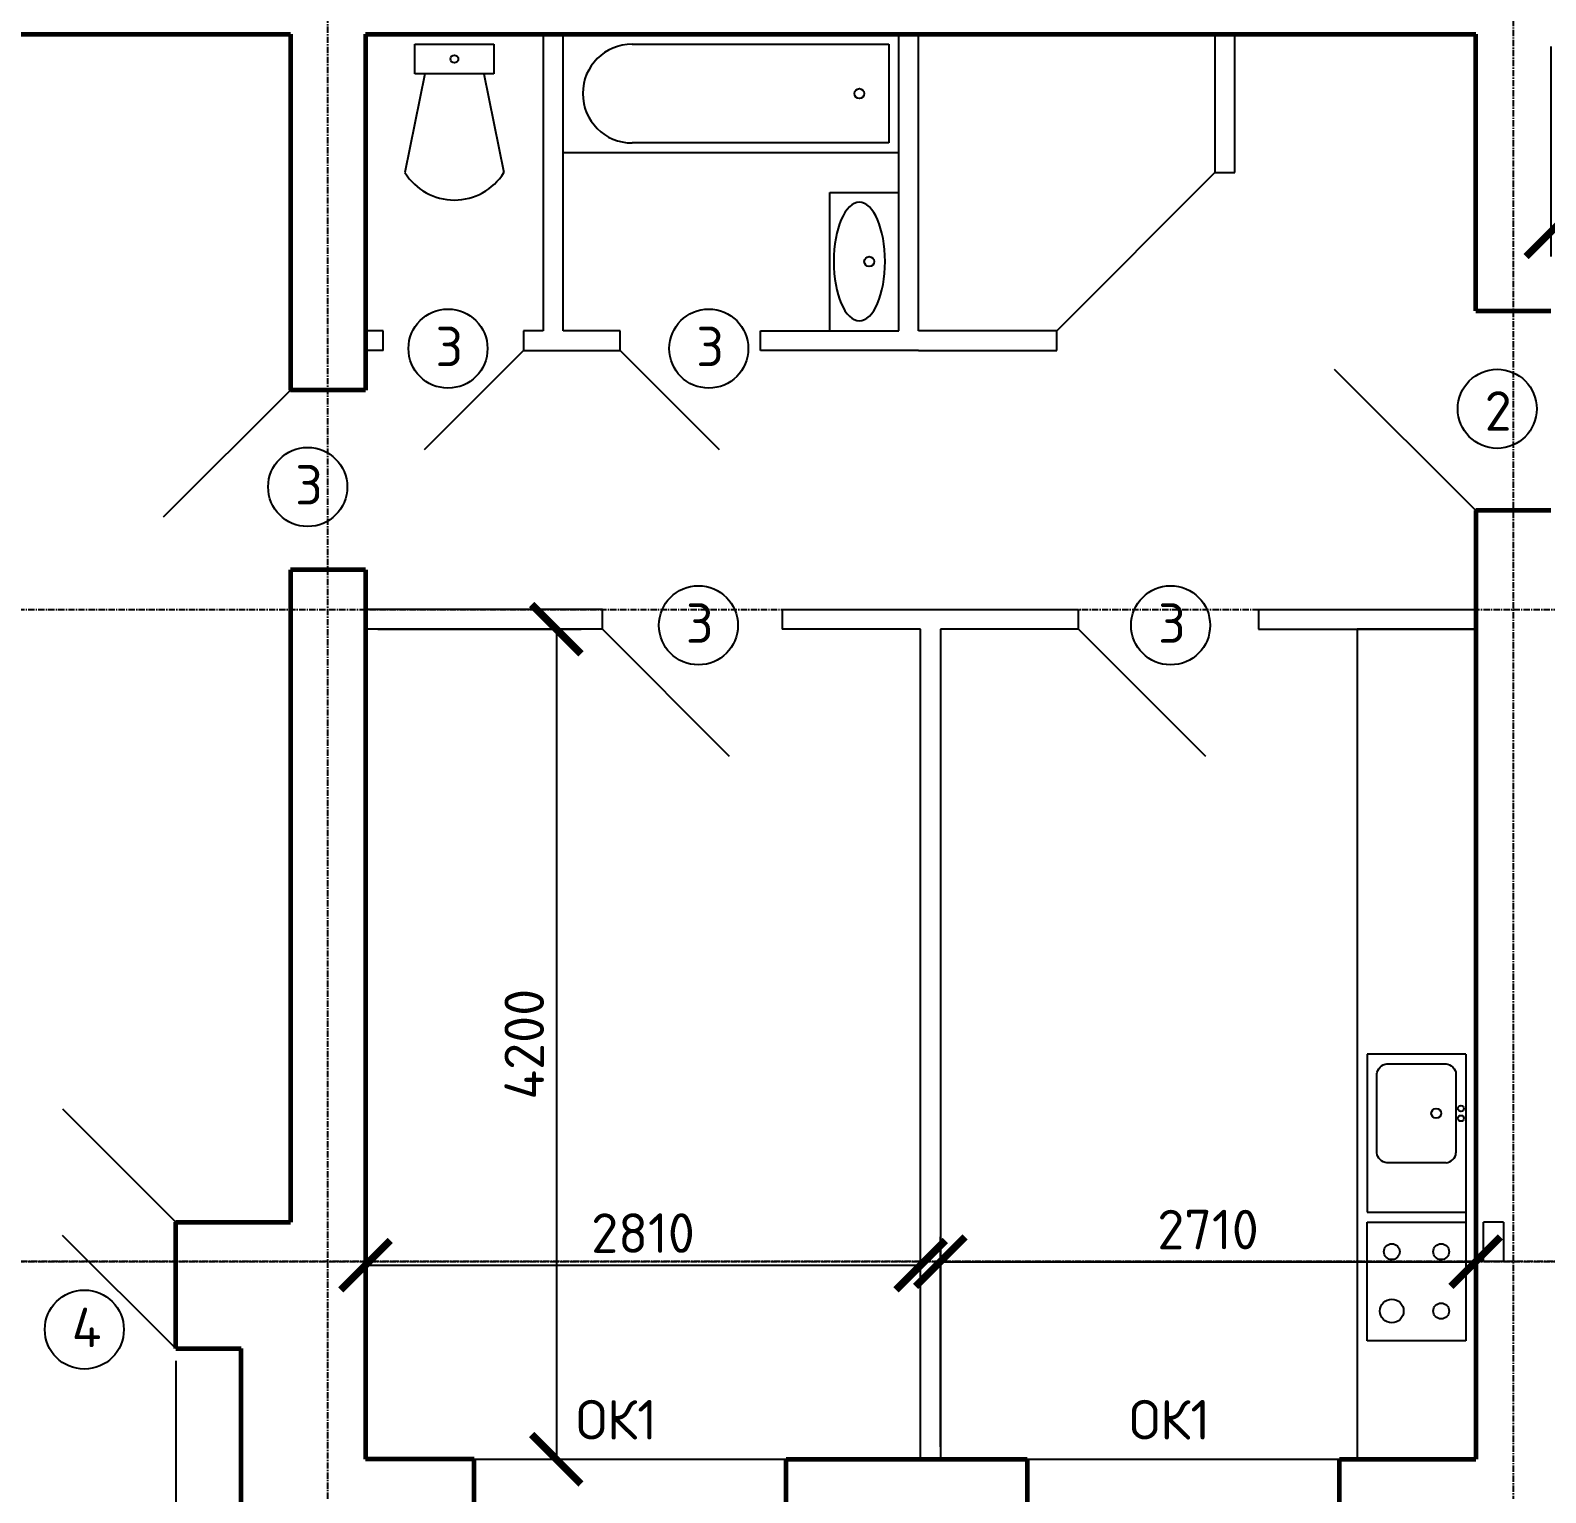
# Model space of a CAD drawing. Header units: millimetres. Extents: x -273369 to 399464, y -35443 to 194245.
# Drawn here: x 2844 to 10514, y 28683 to 36083 of the extents above; entities that cross this region are included whole.
import ezdxf

# ---------------------------------------------------------------- set-up
doc = ezdxf.new("R2010")
doc.units = ezdxf.units.MM
doc.linetypes.add('осевая', pattern=[50.8, 31.75, -6.35, 6.35, -6.35])
doc.styles.add('Курс2', font='isocpeur.ttf', dxfattribs={"height": 2.5})
doc.dimstyles.new('Линейный', dxfattribs={"dimscale": 0, "dimtxt": 2, "dimasz": 2.5, "dimexe": 1.25, "dimexo": 0.625, "dimtad": 1, "dimtxsty": 'Курс2', "dimblk": 'ARCHTICK', "dimcen": 2.5, "dimadec": 0, "dimazin": 0, "dimtfac": 1, "dimtmove": 0, "dimatfit": 3, "dimldrblk": 'ARCHTICK', "dimfxl": 1, "dimarcsym": 0})

# ---------------------------------------------------------------- blocks, each defined once
blk = doc.blocks.new('_ArchTick')
at = {"color": 0, "linetype": 'ByBlock', "lineweight": 60, "const_width": 0.15}
blk.add_lwpolyline([(-0.5, -0.5), (0.5, 0.5)], dxfattribs=at)
blk = doc.blocks.new('*D77')
at = {"color": 0, "lineweight": -2, "transparency": 16777216}
for p, q in [((4602.7, 33052.6), (5631.4, 33052.6)), ((5506.4, 33052.6), (5506.4, 28852.6)), ((4602.7, 28852.6), (5631.4, 28852.6))]:
    blk.add_line(p, q, dxfattribs=at)
at = {"layer": 'Defpoints', "color": 0, "transparency": 16777216}
for p in [(4540.2, 33052.6), (4540.2, 28852.6), (5506.4, 28852.6)]:
    blk.add_point(p, dxfattribs=at)
at = {"color": 0, "lineweight": -2, "transparency": 16777216, "xscale": 250, "yscale": 250, "zscale": 250}
for p, rotation in [((5506.4, 33052.6), 90), ((5506.4, 28852.6), 270)]:
    blk.add_blockref('_ArchTick', p, dxfattribs=dict(at, rotation=rotation))
at = {"color": 0, "transparency": 16777216, "insert": (5343.9, 30952.6), "char_height": 200, "attachment_point": 5, "rotation": 90, "style": 'Курс2'}
blk.add_mtext('4200', dxfattribs=at)
blk = doc.blocks.new('*D78')
at = {"color": 0, "lineweight": -2, "transparency": 16777216}
for p, q in [((4540.2, 28915.1), (4540.2, 29959.5)), ((7350.2, 28915.1), (7350.2, 29959.5)), ((4540.2, 29834.5), (7350.2, 29834.5))]:
    blk.add_line(p, q, dxfattribs=at)
at = {"layer": 'Defpoints', "color": 0, "transparency": 16777216}
for p in [(7350.2, 29834.5), (4540.2, 28852.6), (7350.2, 28852.6)]:
    blk.add_point(p, dxfattribs=at)
at = {"color": 0, "lineweight": -2, "transparency": 16777216, "xscale": 250, "yscale": 250, "zscale": 250, "rotation": 180}
blk.add_blockref('_ArchTick', (4540.2, 29834.5), dxfattribs=at)
at = {"color": 0, "lineweight": -2, "transparency": 16777216, "xscale": 250, "yscale": 250, "zscale": 250}
blk.add_blockref('_ArchTick', (7350.2, 29834.5), dxfattribs=at)
at = {"color": 0, "transparency": 16777216, "insert": (5945.2, 29997), "char_height": 200, "attachment_point": 5, "style": 'Курс2'}
blk.add_mtext('2810', dxfattribs=at)
blk = doc.blocks.new('*D79')
at = {"color": 0, "lineweight": -2, "transparency": 16777216}
for p, q in [((7450.2, 28915.1), (7450.2, 29977.3)), ((10160.2, 28915.1), (10160.2, 29977.3)), ((7450.2, 29852.3), (10160.2, 29852.3))]:
    blk.add_line(p, q, dxfattribs=at)
at = {"layer": 'Defpoints', "color": 0, "transparency": 16777216}
for p in [(10160.2, 29852.3), (7450.2, 28852.6), (10160.2, 28852.6)]:
    blk.add_point(p, dxfattribs=at)
at = {"color": 0, "lineweight": -2, "transparency": 16777216, "xscale": 250, "yscale": 250, "zscale": 250, "rotation": 180}
blk.add_blockref('_ArchTick', (7450.2, 29852.3), dxfattribs=at)
at = {"color": 0, "lineweight": -2, "transparency": 16777216, "xscale": 250, "yscale": 250, "zscale": 250}
blk.add_blockref('_ArchTick', (10160.2, 29852.3), dxfattribs=at)
at = {"color": 0, "transparency": 16777216, "insert": (8805.2, 30014.8), "char_height": 200, "attachment_point": 5, "style": 'Курс2'}
blk.add_mtext('2710', dxfattribs=at)
blk = doc.blocks.new('*D96')
at = {"color": 0, "lineweight": -2, "transparency": 16777216}
for p, q in [((10790.2, 32650.1), (10790.2, 27087.6)), ((9370.2, 28150.1), (9370.2, 27087.6)), ((10790.2, 27212.6), (9370.2, 27212.6))]:
    blk.add_line(p, q, dxfattribs=at)
at = {"layer": 'Defpoints', "color": 0, "transparency": 16777216}
for p in [(10790.2, 32712.6), (9370.2, 28212.6), (9370.2, 27212.6)]:
    blk.add_point(p, dxfattribs=at)
at = {"color": 0, "lineweight": -2, "transparency": 16777216, "xscale": 250, "yscale": 250, "zscale": 250, "rotation": 180}
blk.add_blockref('_ArchTick', (9370.2, 27212.6), dxfattribs=at)
at = {"color": 0, "lineweight": -2, "transparency": 16777216, "xscale": 250, "yscale": 250, "zscale": 250}
blk.add_blockref('_ArchTick', (10790.2, 27212.6), dxfattribs=at)
at = {"color": 0, "transparency": 16777216, "insert": (10080.2, 27375.1), "char_height": 200, "attachment_point": 5, "style": 'Курс2'}
blk.add_mtext('1420', dxfattribs=at)
blk = doc.blocks.new('*D101')
at = {"color": 0, "lineweight": -2, "transparency": 16777216}
for p, q in [((1600.2, 29350.1), (1600.2, 27087.6)), ((3580.2, 29350.1), (3580.2, 27087.6)), ((3580.2, 27212.6), (1600.2, 27212.6))]:
    blk.add_line(p, q, dxfattribs=at)
at = {"layer": 'Defpoints', "color": 0, "transparency": 16777216}
for p in [(1600.2, 29412.6), (3580.2, 29412.6), (1600.2, 27212.6)]:
    blk.add_point(p, dxfattribs=at)
at = {"color": 0, "lineweight": -2, "transparency": 16777216, "xscale": 250, "yscale": 250, "zscale": 250, "rotation": 180}
blk.add_blockref('_ArchTick', (1600.2, 27212.6), dxfattribs=at)
at = {"color": 0, "lineweight": -2, "transparency": 16777216, "xscale": 250, "yscale": 250, "zscale": 250}
blk.add_blockref('_ArchTick', (3580.2, 27212.6), dxfattribs=at)
at = {"color": 0, "transparency": 16777216, "insert": (2590.2, 27375.1), "char_height": 200, "attachment_point": 5, "style": 'Курс2'}
blk.add_mtext('1980', dxfattribs=at)
blk = doc.blocks.new('*D116')
at = {"color": 0, "lineweight": -2, "transparency": 16777216}
for p, q in [((10540.2, 36000.1), (10540.2, 34937.6)), ((16760.2, 36000.1), (16760.2, 34937.6)), ((10540.2, 35062.6), (16760.2, 35062.6))]:
    blk.add_line(p, q, dxfattribs=at)
at = {"layer": 'Defpoints', "color": 0, "transparency": 16777216}
for p in [(10540.2, 36062.6), (16760.2, 36062.6), (16760.2, 35062.6)]:
    blk.add_point(p, dxfattribs=at)
at = {"color": 0, "lineweight": -2, "transparency": 16777216, "xscale": 250, "yscale": 250, "zscale": 250, "rotation": 180}
blk.add_blockref('_ArchTick', (10540.2, 35062.6), dxfattribs=at)
at = {"color": 0, "lineweight": -2, "transparency": 16777216, "xscale": 250, "yscale": 250, "zscale": 250}
blk.add_blockref('_ArchTick', (16760.2, 35062.6), dxfattribs=at)
at = {"color": 0, "transparency": 16777216, "insert": (13650.2, 35225.1), "char_height": 200, "attachment_point": 5, "style": 'Курс2'}
blk.add_mtext('6220', dxfattribs=at)

msp = doc.modelspace()

# ---------------------------------------------------------------- linework, layer by layer
at = {"color": 116, "linetype": 'осевая', "true_color": 0x136734}
for p, q in [((4350.178, 28652.601), (4350.178, 43552.601)), ((10350.178, 43552.601), (10350.178, 28652.601))]:
    msp.add_line(p, q, dxfattribs=at)
at = {"lineweight": 60}
for p, q in [((950.178, 36062.601), (4160.178, 36062.601)), ((4160.178, 36062.601), (4160.178, 34262.601)), ((4540.178, 36062.601), (4540.178, 34262.601)), ((4540.178, 36062.601), (10160.178, 36062.601)), ((10160.178, 34662.601), (10160.178, 36062.601)), ((10160.178, 34662.601), (10540.178, 34662.601)), ((4540.178, 34262.601), (4160.178, 34262.601)), ((10160.178, 33652.601), (10160.178, 28852.601)), ((10540.178, 33652.601), (10160.178, 33652.601)), ((4540.178, 33352.601), (4160.178, 33352.601)), ((4160.178, 33352.601), (4160.178, 30052.601)), ((4540.178, 33352.601), (4540.178, 28852.601)), ((3580.178, 30052.601), (4160.178, 30052.601)), ((3580.178, 29412.601), (3580.178, 30052.601)), ((3580.178, 29412.601), (3910.178, 29412.601)), ((3910.178, 28212.601), (3910.178, 29412.601)), ((5090.178, 28852.601), (4540.178, 28852.601)), ((5090.178, 28312.601), (5090.178, 28852.601)), ((6670.178, 28312.601), (6670.178, 28852.601)), ((6670.178, 28852.601), (7890.178, 28852.601)), ((7890.178, 28852.601), (7890.178, 28312.601)), ((9470.178, 28312.601), (9470.178, 28852.601)), ((9470.178, 28852.601), (10160.178, 28852.601))]:
    msp.add_line(p, q, dxfattribs=at)
for p, q in [((5440.178, 36062.601), (5440.178, 34562.601)), ((5540.178, 34562.601), (5540.178, 36062.601)), ((7240.178, 34562.601), (7240.178, 36062.601)), ((7340.178, 34562.601), (7340.178, 36062.601)), ((8840.178, 36062.601), (8840.178, 35362.601)), ((8940.178, 35362.601), (8940.178, 36062.601)), ((4790.178, 36012.601), (5190.178, 36012.601)), ((4790.178, 35862.601), (4790.178, 36012.601)), ((5190.178, 36012.601), (5190.178, 35862.601)), ((5890.178, 36012.601), (7190.178, 36012.601)), ((7190.178, 36012.601), (7190.178, 35512.601)), ((4840.178, 35862.601), (4740.178, 35362.601)), ((5190.178, 35862.601), (4790.178, 35862.601)), ((5140.178, 35862.601), (5240.178, 35362.601)), ((7240.178, 35462.601), (5540.178, 35462.601)), ((7190.178, 35512.601), (5890.178, 35512.601)), ((8840.178, 35362.601), (8040.178, 34562.601)), ((8840.178, 35362.601), (8940.178, 35362.601)), ((6890.178, 34562.601), (6890.178, 35262.601)), ((6890.178, 35262.601), (7240.178, 35262.601)), ((4630.178, 34562.601), (4540.178, 34562.601)), ((4630.178, 34462.601), (4630.178, 34562.601)), ((5440.178, 34562.601), (5340.178, 34562.601)), ((5340.178, 34562.601), (5340.178, 34462.601)), ((5830.178, 34562.601), (5540.178, 34562.601)), ((5830.178, 34462.601), (5830.178, 34562.601)), ((6540.178, 34462.601), (6540.178, 34562.601)), ((6540.178, 34562.601), (7240.178, 34562.601)), ((8040.178, 34562.601), (7340.178, 34562.601)), ((8040.178, 34462.601), (8040.178, 34562.601)), ((4630.178, 34462.601), (4540.178, 34462.601)), ((5340.178, 34462.601), (4838.132, 33960.555)), ((5340.178, 34462.601), (5830.178, 34462.601)), ((6332.224, 33960.555), (5830.178, 34462.601)), ((7340.178, 34462.601), (6540.178, 34462.601)), ((7340.178, 34462.601), (8040.178, 34462.601)), ((10160.178, 33652.601), (9446, 34366.779)), ((4160.178, 34262.601), (3516.711, 33619.134)), ((5740.178, 33152.601), (4540.178, 33152.601)), ((5740.178, 33052.601), (5740.178, 33152.601)), ((6650.178, 33152.601), (7350.178, 33152.601)), ((6650.178, 33152.601), (6650.178, 33052.601)), ((7350.178, 33152.601), (8150.178, 33152.601)), ((8150.178, 33052.601), (8150.178, 33152.601)), ((9060.178, 33152.601), (10160.178, 33152.601)), ((9060.178, 33152.601), (9060.178, 33052.601)), ((5740.178, 33052.601), (4540.178, 33052.601)), ((6383.645, 32409.134), (5740.178, 33052.601)), ((7350.178, 33052.601), (6650.178, 33052.601)), ((7350.178, 28852.601), (7350.178, 33052.601)), ((7450.178, 33052.601), (7450.178, 28852.601)), ((8150.178, 33052.601), (7450.178, 33052.601)), ((8793.645, 32409.134), (8150.178, 33052.601)), ((9060.178, 33052.601), (10160.178, 33052.601)), ((10160.178, 33052.601), (9560.178, 33052.601)), ((9560.178, 33052.601), (9560.178, 28852.601)), ((10110.178, 30902.601), (9610.178, 30902.601)), ((9610.178, 30902.601), (9610.178, 30102.601)), ((9710.178, 30852.601), (10010.178, 30852.601)), ((10110.178, 30902.601), (9960.178, 30902.601)), ((10110.178, 30902.601), (10110.178, 30052.601)), ((9660.178, 30402.601), (9660.178, 30802.601)), ((10060.178, 30802.601), (10060.178, 30402.601)), ((3007.421, 30625.358), (3580.178, 30052.601)), ((10010.178, 30352.601), (9710.178, 30352.601)), ((9610.178, 30102.601), (10110.178, 30102.601)), ((9610.178, 29452.601), (9610.178, 30052.601)), ((9610.178, 30052.601), (10110.178, 30052.601)), ((10110.178, 30052.601), (10110.178, 29452.601)), ((10300.178, 30052.601), (10200.178, 30052.601)), ((10200.178, 29852.601), (10200.178, 30052.601)), ((10300.178, 30052.601), (10300.178, 29852.601)), ((3580.178, 29412.601), (3007.421, 29985.358)), ((10300.178, 29852.601), (10200.178, 29852.601)), ((10110.178, 29452.601), (9610.178, 29452.601)), ((5090.178, 28852.601), (6670.178, 28852.601)), ((7890.178, 28852.601), (9470.178, 28852.601))]:
    msp.add_line(p, q)
at = {"color": 217, "linetype": 'осевая', "true_color": 0x93278f}
for p, q in [((750.178, 33152.601), (13650.178, 33152.601)), ((13650.178, 29852.601), (750.178, 29852.601)), ((750.178, 29852.601), (13650.178, 29852.601))]:
    msp.add_line(p, q, dxfattribs=at)
for centre, radius in [((4990.178, 35937.601), 20), ((7040.178, 35762.601), 25), ((7090.178, 34912.601), 25), ((4957.854, 34472.154), 200), ((6278.08, 34472.154), 200), ((10269.071, 34167.495), 200), ((4247.815, 33772.154), 200), ((6225.593, 33072.154), 200), ((8615.726, 33072.154), 200), ((9960.178, 30602.601), 25), ((10085.178, 30627.601), 15), ((10085.178, 30577.601), 15), ((9735.178, 29902.601), 40), ((9985.178, 29902.601), 40), ((3117.178, 29508.814), 200), ((9735.178, 29602.601), 60), ((9985.178, 29602.601), 40)]:
    msp.add_circle(centre, radius)
for centre, radius, start, end in [((5890.178, 35762.601), 250, 90, 270), ((4990.178, 35518.424), 294.586, 211.9349473, 328.0650527)]:
    msp.add_arc(centre, radius, start, end)
at = {"extrusion": (0, 0, -1)}
msp.add_ellipse((7040.178, 34912.601), major_axis=(0, -300), ratio=0.43333333, start_param=-1.57079633, end_param=4.71238898, dxfattribs=at)
for points in [[(9660.178, 30802.601), (9660.178, 30826.171), (9686.608, 30852.601), (9710.178, 30852.601)], [(10010.178, 30852.601), (10033.748, 30852.601), (10060.178, 30826.171), (10060.178, 30802.601)], [(9710.178, 30352.601), (9686.608, 30352.601), (9660.178, 30379.031), (9660.178, 30402.601)], [(10010.178, 30352.601), (10033.748, 30352.601), (10060.178, 30379.031), (10060.178, 30402.601)]]:
    msp.add_open_spline(points, degree=3)

# ---------------------------------------------------------------- texts
at = {"style": 'Курс2'}
for s, p in [('3', (4894.145, 34383.021)), ('3', (6214.371, 34383.021)), ('2', (10205.362, 34056.627)), ('3', (4184.106, 33683.021)), ('3', (6161.884, 32983.021)), ('3', (8552.017, 32983.021)), ('4', (3053.469, 29419.681))]:
    msp.add_text(s, height=200, dxfattribs=at).set_placement(p)
for p in [(5606.417, 28952.601), (8406.417, 28952.601)]:
    msp.add_text('ОК1', height=200, rotation=360, dxfattribs=at).set_placement(p)

# ---------------------------------------------------------------- dimensions: what is measured, and where the dimension line sits
for base, p1, p2, picture, middle in [((16760.178, 35062.601), (10540.178, 36062.601), (16760.178, 36062.601), '*D116', (13650.178, 35225.101)), ((9370.178, 27212.601), (10790.178, 32712.601), (9370.178, 28212.601), '*D96', (10080.178, 27375.101)), ((10160.178, 29852.259), (7450.178, 28852.601), (10160.178, 28852.601), '*D79', (8805.178, 30014.759)), ((7350.178, 29834.501), (4540.178, 28852.601), (7350.178, 28852.601), '*D78', (5945.178, 29997.001)), ((1600.178, 27212.601), (3580.178, 29412.601), (1600.178, 29412.601), '*D101', (2590.178, 27375.101))]:
    dim = msp.add_linear_dim(base=base, p1=p1, p2=p2, dimstyle='Линейный')
    dim.commit()
    dim.dimension.update_dxf_attribs({"geometry": picture, "text_midpoint": middle})
dim = msp.add_linear_dim(base=(5506.417, 28852.601), p1=(4540.178, 33052.601), p2=(4540.178, 28852.601), angle=90, dimstyle='Линейный')
dim.commit()
dim.dimension.update_dxf_attribs({"geometry": '*D77', "text_midpoint": (5343.917, 30952.601)})

doc.saveas('drawing.dxf')
